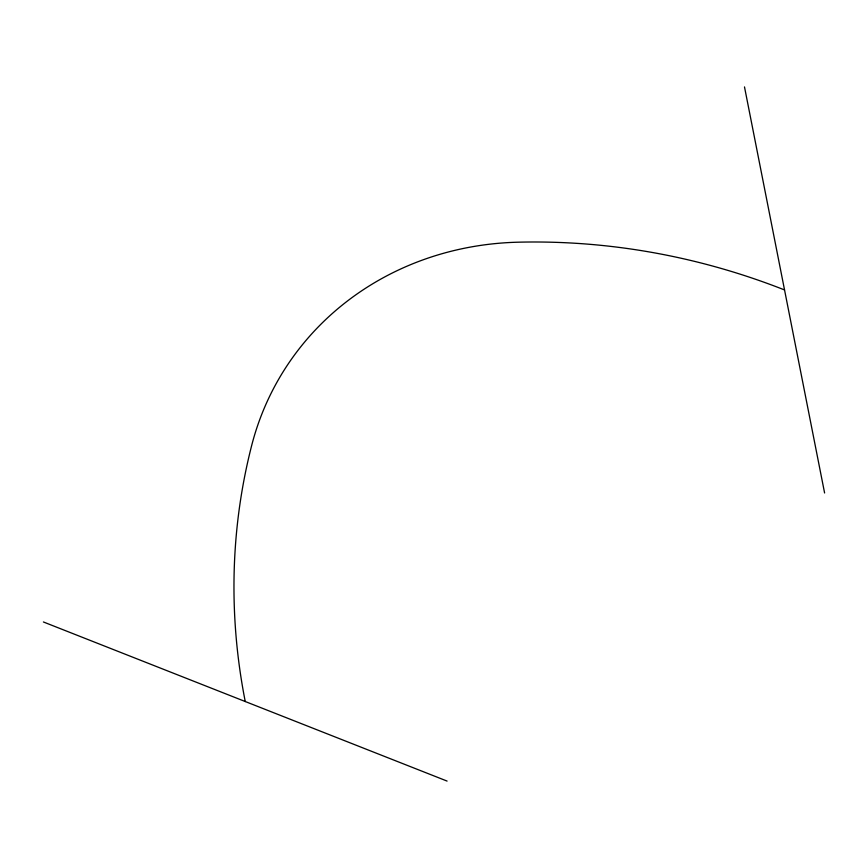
<?xml version="1.0" encoding="UTF-8"?>
<svg xmlns="http://www.w3.org/2000/svg" width="868" height="868" viewBox="0 0 868 868"><rect width="100%" height="100%" fill="white"/><g stroke="black" fill="none" stroke-linecap="round" stroke-linejoin="round"><path stroke-width="1.3" d="M43.4 621.965L447.085 781.081M744.494 86.919L824.6 492.981M245.243 701.528A646.92 598.54 27.9 0 1 251.666 445.523A306.773 283.836 27.9 0 1 518.109 242.194A646.92 598.54 27.9 0 1 784.542 289.945"/></g></svg>
